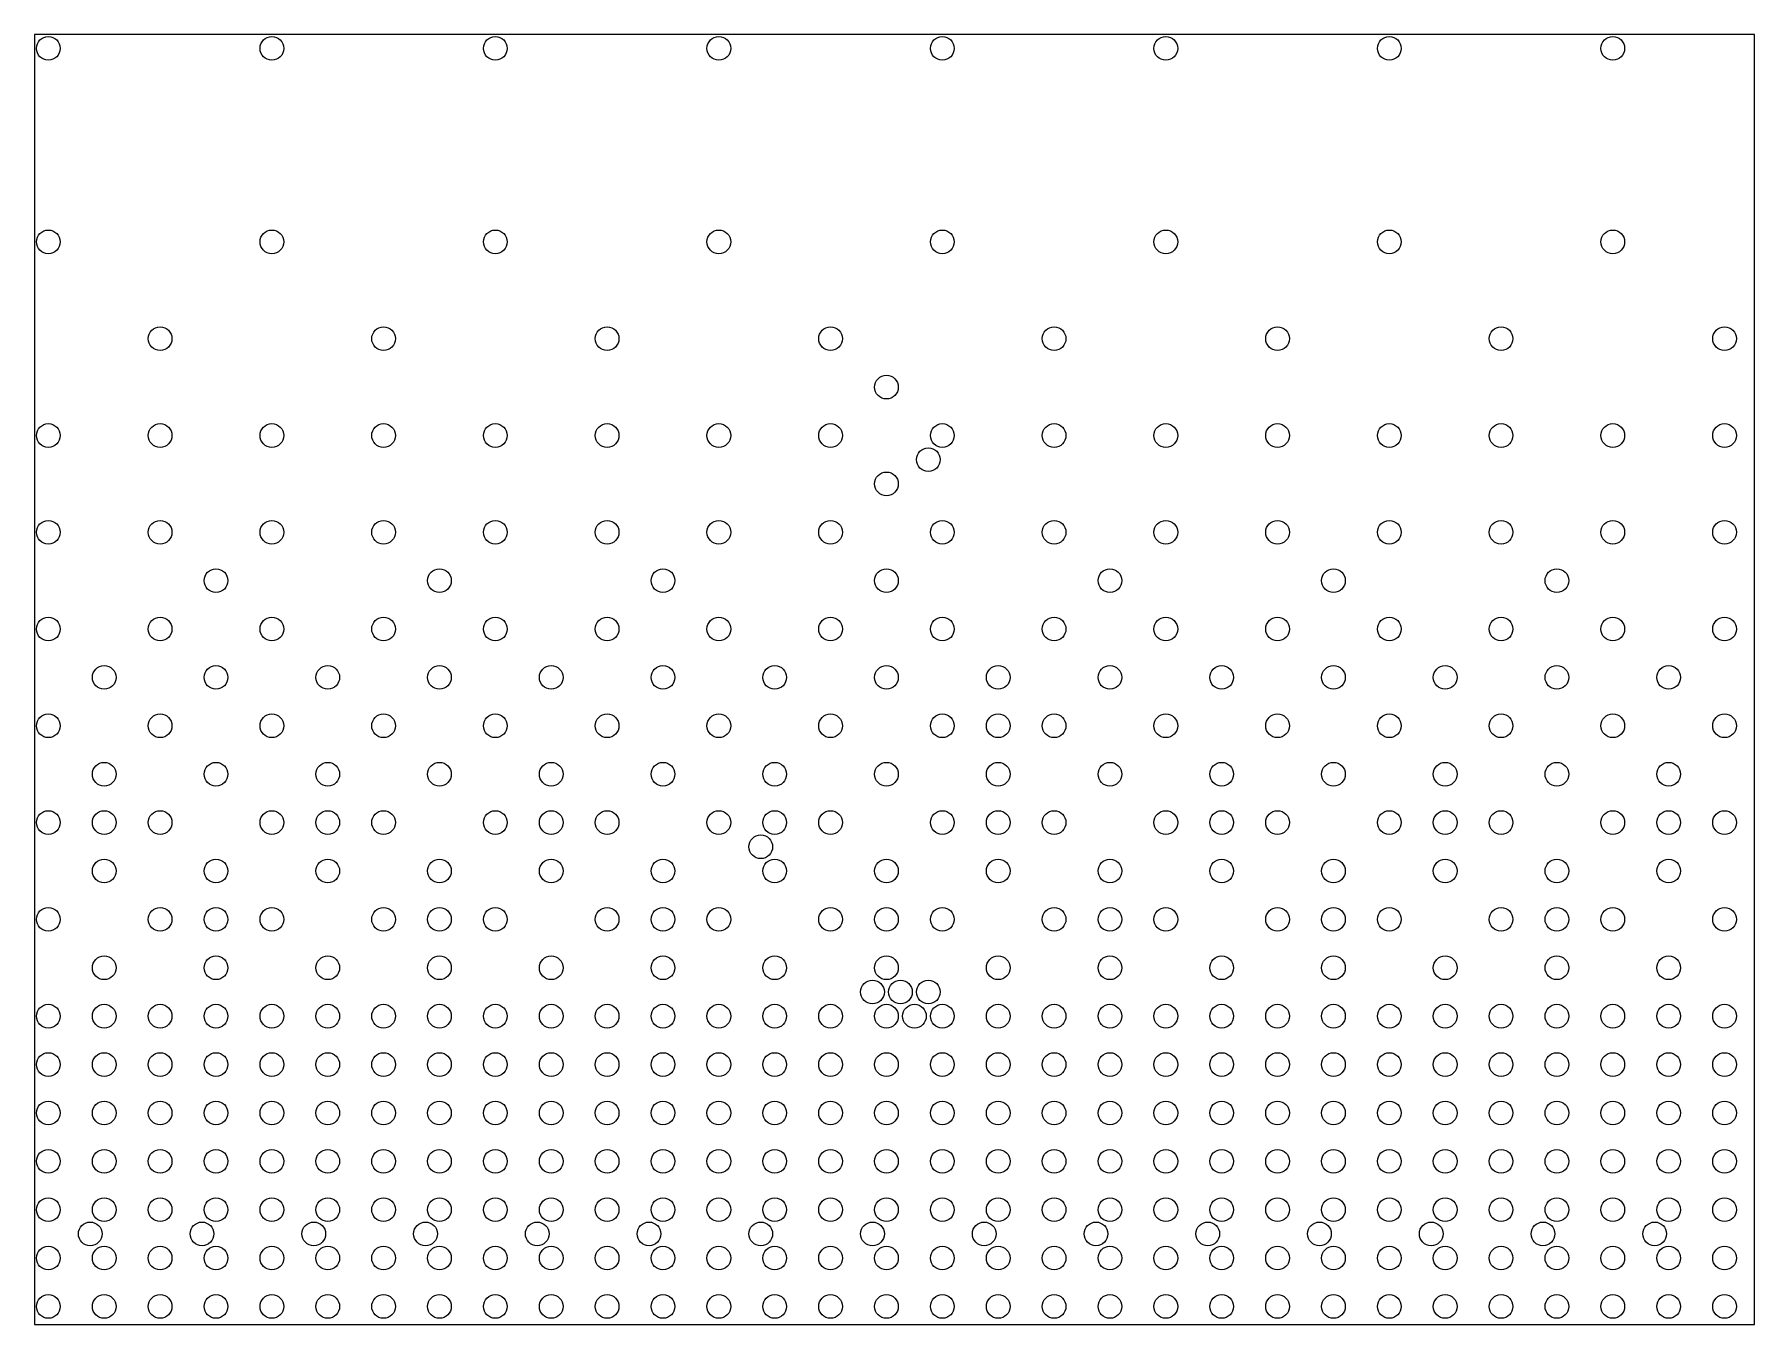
# Model space of a CAD drawing. Header units: millimetres. Extents: x 0 to 203, y 0 to 152.
import ezdxf

# ---------------------------------------------------------------- set-up
doc = ezdxf.new("R2010")
doc.units = ezdxf.units.MM
doc.layers.add('BOUNDARY', color=1, linetype='Continuous')
doc.layers.add('RHINESTONES', color=5, linetype='Continuous')

msp = doc.modelspace()

# ---------------------------------------------------------------- linework, layer by layer
at = {"layer": 'BOUNDARY'}
msp.add_lwpolyline([(0, 0), (203.2, 0), (203.2, 152.4), (0, 152.4), (0, 0)], close=True, dxfattribs=at)
at = {"layer": 'RHINESTONES'}
for centre in [(1.65, 150.75), (28.05, 150.75), (54.45, 150.75), (80.85, 150.75), (107.25, 150.75), (133.65, 150.75), (160.05, 150.75), (186.45, 150.75), (1.65, 127.89), (28.05, 127.89), (54.45, 127.89), (80.85, 127.89), (107.25, 127.89), (133.65, 127.89), (160.05, 127.89), (186.45, 127.89), (14.85, 116.46), (41.25, 116.46), (67.65, 116.46), (94.05, 116.46), (120.45, 116.46), (146.85, 116.46), (173.25, 116.46), (199.65, 116.46), (100.65, 110.74), (1.65, 105.02), (14.85, 105.02), (28.05, 105.02), (41.25, 105.02), (54.45, 105.02), (67.65, 105.02), (80.85, 105.02), (94.05, 105.02), (107.25, 105.02), (120.45, 105.02), (133.65, 105.02), (146.85, 105.02), (160.05, 105.02), (173.25, 105.02), (186.45, 105.02), (199.65, 105.02), (105.6, 102.17), (100.65, 99.31), (1.65, 93.59), (14.85, 93.59), (28.05, 93.59), (41.25, 93.59), (54.45, 93.59), (67.65, 93.59), (80.85, 93.59), (94.05, 93.59), (107.25, 93.59), (120.45, 93.59), (133.65, 93.59), (146.85, 93.59), (160.05, 93.59), (173.25, 93.59), (186.45, 93.59), (199.65, 93.59), (21.45, 87.88), (47.85, 87.88), (74.25, 87.88), (100.65, 87.88), (127.05, 87.88), (153.45, 87.88), (179.85, 87.88), (1.65, 82.16), (14.85, 82.16), (28.05, 82.16), (41.25, 82.16), (54.45, 82.16), (67.65, 82.16), (80.85, 82.16), (94.05, 82.16), (107.25, 82.16), (120.45, 82.16), (133.65, 82.16), (146.85, 82.16), (160.05, 82.16), (173.25, 82.16), (186.45, 82.16), (199.65, 82.16), (8.25, 76.45), (21.45, 76.45), (34.65, 76.45), (47.85, 76.45), (61.05, 76.45), (74.25, 76.45), (87.45, 76.45), (100.65, 76.45), (113.85, 76.45), (127.05, 76.45), (140.25, 76.45), (153.45, 76.45), (166.65, 76.45), (179.85, 76.45), (193.05, 76.45), (1.65, 70.73), (14.85, 70.73), (28.05, 70.73), (41.25, 70.73), (54.45, 70.73), (67.65, 70.73), (80.85, 70.73), (94.05, 70.73), (107.25, 70.73), (113.85, 70.73), (120.45, 70.73), (133.65, 70.73), (146.85, 70.73), (160.05, 70.73), (173.25, 70.73), (186.45, 70.73), (199.65, 70.73), (8.25, 65.01), (21.45, 65.01), (34.65, 65.01), (47.85, 65.01), (61.05, 65.01), (74.25, 65.01), (87.45, 65.01), (100.65, 65.01), (113.85, 65.01), (127.05, 65.01), (140.25, 65.01), (153.45, 65.01), (166.65, 65.01), (179.85, 65.01), (193.05, 65.01), (1.65, 59.3), (8.25, 59.3), (14.85, 59.3), (28.05, 59.3), (34.65, 59.3), (41.25, 59.3), (54.45, 59.3), (61.05, 59.3), (67.65, 59.3), (80.85, 59.3), (87.45, 59.3), (94.05, 59.3), (107.25, 59.3), (113.85, 59.3), (120.45, 59.3), (133.65, 59.3), (140.25, 59.3), (146.85, 59.3), (160.05, 59.3), (166.65, 59.3), (173.25, 59.3), (186.45, 59.3), (193.05, 59.3), (199.65, 59.3), (85.8, 56.44), (8.25, 53.58), (21.45, 53.58), (34.65, 53.58), (47.85, 53.58), (61.05, 53.58), (74.25, 53.58), (87.45, 53.58), (100.65, 53.58), (113.85, 53.58), (127.05, 53.58), (140.25, 53.58), (153.45, 53.58), (166.65, 53.58), (179.85, 53.58), (193.05, 53.58), (1.65, 47.87), (14.85, 47.87), (21.45, 47.87), (28.05, 47.87), (41.25, 47.87), (47.85, 47.87), (54.45, 47.87), (67.65, 47.87), (74.25, 47.87), (80.85, 47.87), (94.05, 47.87), (100.65, 47.87), (107.25, 47.87), (120.45, 47.87), (127.05, 47.87), (133.65, 47.87), (146.85, 47.87), (153.45, 47.87), (160.05, 47.87), (173.25, 47.87), (179.85, 47.87), (186.45, 47.87), (199.65, 47.87), (8.25, 42.15), (21.45, 42.15), (34.65, 42.15), (47.85, 42.15), (61.05, 42.15), (74.25, 42.15), (87.45, 42.15), (100.65, 42.15), (113.85, 42.15), (127.05, 42.15), (140.25, 42.15), (153.45, 42.15), (166.65, 42.15), (179.85, 42.15), (193.05, 42.15), (99, 39.29), (102.3, 39.29), (105.6, 39.29), (1.65, 36.43), (8.25, 36.43), (14.85, 36.43), (21.45, 36.43), (28.05, 36.43), (34.65, 36.43), (41.25, 36.43), (47.85, 36.43), (54.45, 36.43), (61.05, 36.43), (67.65, 36.43), (74.25, 36.43), (80.85, 36.43), (87.45, 36.43), (94.05, 36.43), (100.65, 36.43), (103.95, 36.43), (107.25, 36.43), (113.85, 36.43), (120.45, 36.43), (127.05, 36.43), (133.65, 36.43), (140.25, 36.43), (146.85, 36.43), (153.45, 36.43), (160.05, 36.43), (166.65, 36.43), (173.25, 36.43), (179.85, 36.43), (186.45, 36.43), (193.05, 36.43), (199.65, 36.43), (1.65, 30.72), (8.25, 30.72), (14.85, 30.72), (21.45, 30.72), (28.05, 30.72), (34.65, 30.72), (41.25, 30.72), (47.85, 30.72), (54.45, 30.72), (61.05, 30.72), (67.65, 30.72), (74.25, 30.72), (80.85, 30.72), (87.45, 30.72), (94.05, 30.72), (100.65, 30.72), (107.25, 30.72), (113.85, 30.72), (120.45, 30.72), (127.05, 30.72), (133.65, 30.72), (140.25, 30.72), (146.85, 30.72), (153.45, 30.72), (160.05, 30.72), (166.65, 30.72), (173.25, 30.72), (179.85, 30.72), (186.45, 30.72), (193.05, 30.72), (199.65, 30.72), (1.65, 25), (8.25, 25), (14.85, 25), (21.45, 25), (28.05, 25), (34.65, 25), (41.25, 25), (47.85, 25), (54.45, 25), (61.05, 25), (67.65, 25), (74.25, 25), (80.85, 25), (87.45, 25), (94.05, 25), (100.65, 25), (107.25, 25), (113.85, 25), (120.45, 25), (127.05, 25), (133.65, 25), (140.25, 25), (146.85, 25), (153.45, 25), (160.05, 25), (166.65, 25), (173.25, 25), (179.85, 25), (186.45, 25), (193.05, 25), (199.65, 25), (1.65, 19.29), (8.25, 19.29), (14.85, 19.29), (21.45, 19.29), (28.05, 19.29), (34.65, 19.29), (41.25, 19.29), (47.85, 19.29), (54.45, 19.29), (61.05, 19.29), (67.65, 19.29), (74.25, 19.29), (80.85, 19.29), (87.45, 19.29), (94.05, 19.29), (100.65, 19.29), (107.25, 19.29), (113.85, 19.29), (120.45, 19.29), (127.05, 19.29), (133.65, 19.29), (140.25, 19.29), (146.85, 19.29), (153.45, 19.29), (160.05, 19.29), (166.65, 19.29), (173.25, 19.29), (179.85, 19.29), (186.45, 19.29), (193.05, 19.29), (199.65, 19.29), (1.65, 13.57), (8.25, 13.57), (14.85, 13.57), (21.45, 13.57), (28.05, 13.57), (34.65, 13.57), (41.25, 13.57), (47.85, 13.57), (54.45, 13.57), (61.05, 13.57), (67.65, 13.57), (74.25, 13.57), (80.85, 13.57), (87.45, 13.57), (94.05, 13.57), (100.65, 13.57), (107.25, 13.57), (113.85, 13.57), (120.45, 13.57), (127.05, 13.57), (133.65, 13.57), (140.25, 13.57), (146.85, 13.57), (153.45, 13.57), (160.05, 13.57), (166.65, 13.57), (173.25, 13.57), (179.85, 13.57), (186.45, 13.57), (193.05, 13.57), (199.65, 13.57), (6.6, 10.71), (19.8, 10.71), (33, 10.71), (46.2, 10.71), (59.4, 10.71), (72.6, 10.71), (85.8, 10.71), (99, 10.71), (112.2, 10.71), (125.4, 10.71), (138.6, 10.71), (151.8, 10.71), (165, 10.71), (178.2, 10.71), (191.4, 10.71), (1.65, 7.86), (8.25, 7.86), (14.85, 7.86), (21.45, 7.86), (28.05, 7.86), (34.65, 7.86), (41.25, 7.86), (47.85, 7.86), (54.45, 7.86), (61.05, 7.86), (67.65, 7.86), (74.25, 7.86), (80.85, 7.86), (87.45, 7.86), (94.05, 7.86), (100.65, 7.86), (107.25, 7.86), (113.85, 7.86), (120.45, 7.86), (127.05, 7.86), (133.65, 7.86), (140.25, 7.86), (146.85, 7.86), (153.45, 7.86), (160.05, 7.86), (166.65, 7.86), (173.25, 7.86), (179.85, 7.86), (186.45, 7.86), (193.05, 7.86), (199.65, 7.86), (1.65, 2.14), (8.25, 2.14), (14.85, 2.14), (21.45, 2.14), (28.05, 2.14), (34.65, 2.14), (41.25, 2.14), (47.85, 2.14), (54.45, 2.14), (61.05, 2.14), (67.65, 2.14), (74.25, 2.14), (80.85, 2.14), (87.45, 2.14), (94.05, 2.14), (100.65, 2.14), (107.25, 2.14), (113.85, 2.14), (120.45, 2.14), (127.05, 2.14), (133.65, 2.14), (140.25, 2.14), (146.85, 2.14), (153.45, 2.14), (160.05, 2.14), (166.65, 2.14), (173.25, 2.14), (179.85, 2.14), (186.45, 2.14), (193.05, 2.14), (199.65, 2.14)]:
    msp.add_circle(centre, 1.4, dxfattribs=at)

doc.saveas('drawing.dxf')
